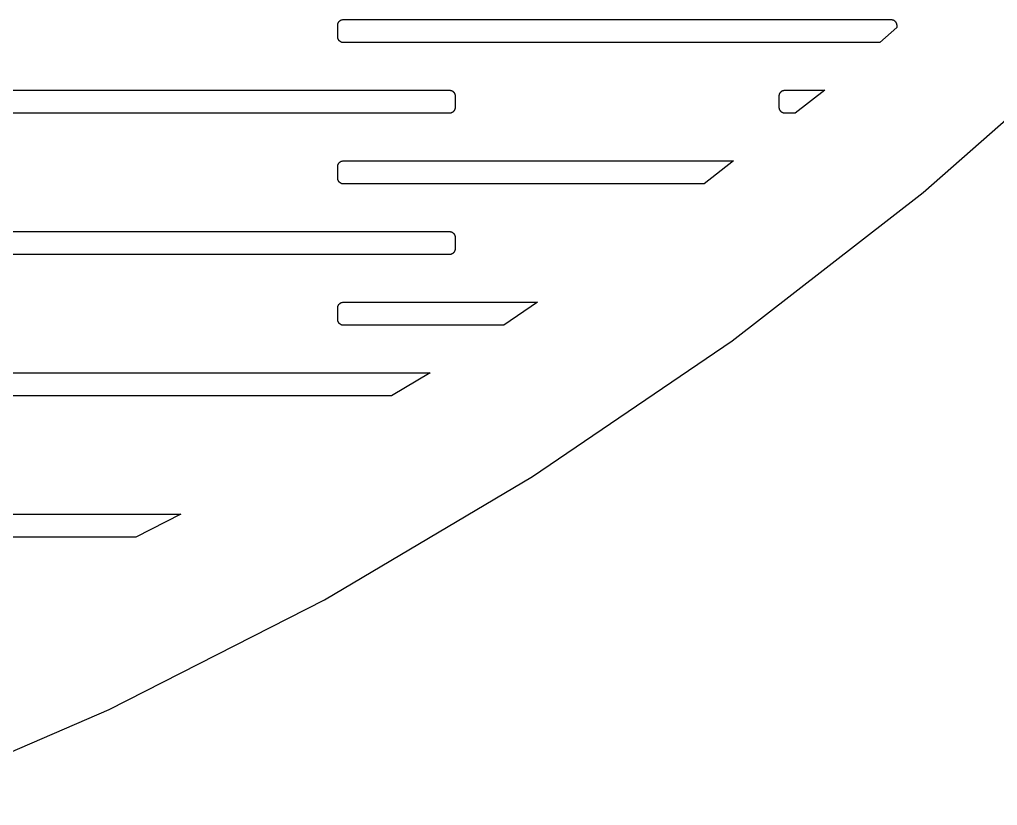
# Model space of a CAD drawing. Header units: metres. Extents: x -218 to 218, y -218 to 218.
# Drawn here: x 87.7 to 143, y -202.5 to -158 of the extents above; entities that cross this region are included whole.
import ezdxf

# ---------------------------------------------------------------- set-up
doc = ezdxf.new("R2010")
doc.units = ezdxf.units.M

msp = doc.modelspace()

# ---------------------------------------------------------------- linework, layer by layer
for p, q in [((105.678, -158.327), (105.68, -158.306)), ((105.678, -158.347), (105.678, -158.327)), ((105.68, -158.306), (105.684, -158.286)), ((105.684, -158.286), (105.688, -158.266)), ((105.688, -158.266), (105.694, -158.247)), ((105.694, -158.247), (105.701, -158.228)), ((105.701, -158.228), (105.709, -158.209)), ((105.709, -158.209), (105.718, -158.191)), ((105.718, -158.191), (105.728, -158.173)), ((105.728, -158.173), (105.74, -158.156)), ((105.74, -158.156), (105.752, -158.14)), ((105.752, -158.14), (105.766, -158.125)), ((105.766, -158.125), (105.78, -158.11)), ((105.78, -158.11), (105.796, -158.097)), ((105.796, -158.097), (105.812, -158.084)), ((105.812, -158.084), (105.829, -158.073)), ((105.829, -158.073), (105.846, -158.062)), ((105.846, -158.062), (105.864, -158.053)), ((105.864, -158.053), (105.883, -158.045)), ((105.883, -158.045), (105.902, -158.038)), ((105.902, -158.038), (105.922, -158.032)), ((105.922, -158.032), (105.942, -158.028)), ((105.942, -158.028), (105.962, -158.025)), ((105.962, -158.025), (105.982, -158.023)), ((105.982, -158.023), (106.003, -158.022)), ((106.003, -158.022), (137.003, -158.022)), ((137.003, -158.022), (137.023, -158.023)), ((137.023, -158.023), (137.044, -158.025)), ((137.044, -158.025), (137.064, -158.028)), ((137.064, -158.028), (137.084, -158.032)), ((137.084, -158.032), (137.103, -158.038)), ((137.103, -158.038), (137.122, -158.045)), ((137.122, -158.045), (137.141, -158.053)), ((137.141, -158.053), (137.159, -158.062)), ((137.159, -158.062), (137.177, -158.073)), ((137.177, -158.073), (137.194, -158.084)), ((137.194, -158.084), (137.21, -158.097)), ((137.21, -158.097), (137.225, -158.11)), ((137.225, -158.11), (137.24, -158.125)), ((137.24, -158.125), (137.253, -158.14)), ((137.253, -158.14), (137.266, -158.156)), ((137.266, -158.156), (137.277, -158.173)), ((137.277, -158.173), (137.288, -158.191)), ((137.288, -158.191), (137.297, -158.209)), ((137.297, -158.209), (137.305, -158.228)), ((137.305, -158.228), (137.312, -158.247)), ((137.312, -158.247), (137.318, -158.266)), ((137.318, -158.266), (137.322, -158.286)), ((137.322, -158.286), (137.325, -158.306)), ((137.325, -158.306), (137.327, -158.327)), ((137.327, -158.327), (137.328, -158.347)), ((105.678, -158.997), (105.678, -158.347)), ((137.328, -158.479), (136.372, -159.322)), ((137.328, -158.347), (137.328, -158.479)), ((138.829, -167.816), (149.092, -158.767)), ((105.678, -159.018), (105.678, -158.997)), ((105.68, -159.038), (105.678, -159.018)), ((105.684, -159.058), (105.68, -159.038)), ((105.688, -159.078), (105.684, -159.058)), ((105.694, -159.098), (105.688, -159.078)), ((105.701, -159.117), (105.694, -159.098)), ((105.709, -159.136), (105.701, -159.117)), ((105.718, -159.154), (105.709, -159.136)), ((105.728, -159.171), (105.718, -159.154)), ((105.74, -159.188), (105.728, -159.171)), ((105.752, -159.204), (105.74, -159.188)), ((105.766, -159.22), (105.752, -159.204)), ((105.78, -159.234), (105.766, -159.22)), ((105.796, -159.248), (105.78, -159.234)), ((105.812, -159.26), (105.796, -159.248)), ((105.829, -159.272), (105.812, -159.26)), ((105.846, -159.282), (105.829, -159.272)), ((105.864, -159.291), (105.846, -159.282)), ((105.883, -159.299), (105.864, -159.291)), ((105.902, -159.306), (105.883, -159.299)), ((105.922, -159.312), (105.902, -159.306)), ((105.942, -159.316), (105.922, -159.312)), ((105.962, -159.32), (105.942, -159.316)), ((105.982, -159.322), (105.962, -159.32)), ((106.003, -159.322), (105.982, -159.322)), ((136.372, -159.322), (106.003, -159.322)), ((81.0028, -162.022), (112.003, -162.022)), ((112.003, -162.022), (112.023, -162.023)), ((112.023, -162.023), (112.044, -162.025)), ((112.044, -162.025), (112.064, -162.028)), ((112.064, -162.028), (112.084, -162.032)), ((112.084, -162.032), (112.103, -162.038)), ((112.103, -162.038), (112.122, -162.045)), ((112.122, -162.045), (112.141, -162.053)), ((112.141, -162.053), (112.159, -162.062)), ((112.159, -162.062), (112.177, -162.073)), ((112.177, -162.073), (112.194, -162.084)), ((112.194, -162.084), (112.21, -162.097)), ((112.21, -162.097), (112.225, -162.11)), ((112.225, -162.11), (112.24, -162.125)), ((112.24, -162.125), (112.253, -162.14)), ((112.253, -162.14), (112.266, -162.156)), ((112.266, -162.156), (112.277, -162.173)), ((112.277, -162.173), (112.288, -162.191)), ((112.288, -162.191), (112.297, -162.209)), ((112.297, -162.209), (112.305, -162.228)), ((130.701, -162.228), (130.709, -162.209)), ((130.709, -162.209), (130.718, -162.191)), ((130.718, -162.191), (130.728, -162.173)), ((130.728, -162.173), (130.74, -162.156)), ((130.74, -162.156), (130.752, -162.14)), ((130.752, -162.14), (130.766, -162.125)), ((130.766, -162.125), (130.78, -162.11)), ((130.78, -162.11), (130.796, -162.097)), ((130.796, -162.097), (130.812, -162.084)), ((130.812, -162.084), (130.829, -162.073)), ((130.829, -162.073), (130.846, -162.062)), ((130.846, -162.062), (130.864, -162.053)), ((130.864, -162.053), (130.883, -162.045)), ((130.883, -162.045), (130.902, -162.038)), ((130.902, -162.038), (130.922, -162.032)), ((130.922, -162.032), (130.942, -162.028)), ((130.942, -162.028), (130.962, -162.025)), ((130.962, -162.025), (130.982, -162.023)), ((130.982, -162.023), (131.003, -162.022)), ((131.003, -162.022), (133.252, -162.022)), ((133.252, -162.022), (131.576, -163.322)), ((112.305, -162.228), (112.312, -162.247)), ((112.312, -162.247), (112.318, -162.266)), ((112.318, -162.266), (112.322, -162.286)), ((112.322, -162.286), (112.325, -162.306)), ((112.325, -162.306), (112.327, -162.327)), ((112.327, -162.327), (112.328, -162.347)), ((112.328, -162.347), (112.328, -162.997)), ((130.678, -162.327), (130.68, -162.306)), ((130.678, -162.347), (130.678, -162.327)), ((130.678, -162.997), (130.678, -162.347)), ((130.68, -162.306), (130.684, -162.286)), ((130.684, -162.286), (130.688, -162.266)), ((130.688, -162.266), (130.694, -162.247)), ((130.694, -162.247), (130.701, -162.228)), ((112.003, -163.322), (81.0028, -163.322)), ((112.023, -163.322), (112.003, -163.322)), ((112.044, -163.32), (112.023, -163.322)), ((112.064, -163.316), (112.044, -163.32)), ((112.084, -163.312), (112.064, -163.316)), ((112.103, -163.306), (112.084, -163.312)), ((112.122, -163.299), (112.103, -163.306)), ((112.141, -163.291), (112.122, -163.299)), ((112.159, -163.282), (112.141, -163.291)), ((112.177, -163.272), (112.159, -163.282)), ((112.194, -163.26), (112.177, -163.272)), ((112.21, -163.248), (112.194, -163.26)), ((112.225, -163.234), (112.21, -163.248)), ((112.24, -163.22), (112.225, -163.234)), ((112.253, -163.204), (112.24, -163.22)), ((112.266, -163.188), (112.253, -163.204)), ((112.277, -163.171), (112.266, -163.188)), ((112.288, -163.154), (112.277, -163.171)), ((112.297, -163.136), (112.288, -163.154)), ((112.305, -163.117), (112.297, -163.136)), ((112.312, -163.098), (112.305, -163.117)), ((112.318, -163.078), (112.312, -163.098)), ((112.322, -163.058), (112.318, -163.078)), ((112.325, -163.038), (112.322, -163.058)), ((112.327, -163.018), (112.325, -163.038)), ((112.328, -162.997), (112.327, -163.018)), ((130.678, -163.018), (130.678, -162.997)), ((130.68, -163.038), (130.678, -163.018)), ((130.684, -163.058), (130.68, -163.038)), ((130.688, -163.078), (130.684, -163.058)), ((130.694, -163.098), (130.688, -163.078)), ((130.701, -163.117), (130.694, -163.098)), ((130.709, -163.136), (130.701, -163.117)), ((130.718, -163.154), (130.709, -163.136)), ((130.728, -163.171), (130.718, -163.154)), ((130.74, -163.188), (130.728, -163.171)), ((130.752, -163.204), (130.74, -163.188)), ((130.766, -163.22), (130.752, -163.204)), ((130.78, -163.234), (130.766, -163.22)), ((130.796, -163.248), (130.78, -163.234)), ((130.812, -163.26), (130.796, -163.248)), ((130.829, -163.272), (130.812, -163.26)), ((130.846, -163.282), (130.829, -163.272)), ((130.864, -163.291), (130.846, -163.282)), ((130.883, -163.299), (130.864, -163.291)), ((130.902, -163.306), (130.883, -163.299)), ((130.922, -163.312), (130.902, -163.306)), ((130.942, -163.316), (130.922, -163.312)), ((130.962, -163.32), (130.942, -163.316)), ((130.982, -163.322), (130.962, -163.32)), ((131.003, -163.322), (130.982, -163.322)), ((131.576, -163.322), (131.003, -163.322)), ((105.796, -166.097), (105.812, -166.084)), ((105.812, -166.084), (105.829, -166.073)), ((105.829, -166.073), (105.846, -166.062)), ((105.846, -166.062), (105.864, -166.053)), ((105.864, -166.053), (105.883, -166.045)), ((105.883, -166.045), (105.902, -166.038)), ((105.902, -166.038), (105.922, -166.032)), ((105.922, -166.032), (105.942, -166.028)), ((105.942, -166.028), (105.962, -166.025)), ((105.962, -166.025), (105.982, -166.023)), ((105.982, -166.023), (106.003, -166.022)), ((106.003, -166.022), (128.095, -166.022)), ((128.095, -166.022), (126.419, -167.322)), ((105.678, -166.327), (105.68, -166.306)), ((105.678, -166.347), (105.678, -166.327)), ((105.678, -166.997), (105.678, -166.347)), ((105.68, -166.306), (105.684, -166.286)), ((105.684, -166.286), (105.688, -166.266)), ((105.688, -166.266), (105.694, -166.247)), ((105.694, -166.247), (105.701, -166.228)), ((105.701, -166.228), (105.709, -166.209)), ((105.709, -166.209), (105.718, -166.191)), ((105.718, -166.191), (105.728, -166.173)), ((105.728, -166.173), (105.74, -166.156)), ((105.74, -166.156), (105.752, -166.14)), ((105.752, -166.14), (105.766, -166.125)), ((105.766, -166.125), (105.78, -166.11)), ((105.78, -166.11), (105.796, -166.097)), ((105.678, -167.018), (105.678, -166.997)), ((105.68, -167.038), (105.678, -167.018)), ((105.684, -167.058), (105.68, -167.038)), ((105.688, -167.078), (105.684, -167.058)), ((105.694, -167.098), (105.688, -167.078)), ((105.701, -167.117), (105.694, -167.098)), ((105.709, -167.136), (105.701, -167.117)), ((105.718, -167.154), (105.709, -167.136)), ((105.728, -167.171), (105.718, -167.154)), ((105.74, -167.188), (105.728, -167.171)), ((105.752, -167.204), (105.74, -167.188)), ((105.766, -167.22), (105.752, -167.204)), ((105.78, -167.234), (105.766, -167.22)), ((105.796, -167.248), (105.78, -167.234)), ((105.812, -167.26), (105.796, -167.248)), ((105.829, -167.272), (105.812, -167.26)), ((105.846, -167.282), (105.829, -167.272)), ((105.864, -167.291), (105.846, -167.282)), ((105.883, -167.299), (105.864, -167.291)), ((105.902, -167.306), (105.883, -167.299)), ((105.922, -167.312), (105.902, -167.306)), ((105.942, -167.316), (105.922, -167.312)), ((105.962, -167.32), (105.942, -167.316)), ((105.982, -167.322), (105.962, -167.32)), ((106.003, -167.322), (105.982, -167.322)), ((126.419, -167.322), (106.003, -167.322)), ((128.018, -176.202), (138.829, -167.816)), ((81.0028, -170.022), (112.003, -170.022)), ((112.003, -170.022), (112.023, -170.023)), ((112.023, -170.023), (112.044, -170.025)), ((112.044, -170.025), (112.064, -170.028)), ((112.064, -170.028), (112.084, -170.032)), ((112.084, -170.032), (112.103, -170.038)), ((112.103, -170.038), (112.122, -170.045)), ((112.122, -170.045), (112.141, -170.053)), ((112.141, -170.053), (112.159, -170.062)), ((112.159, -170.062), (112.177, -170.073)), ((112.177, -170.073), (112.194, -170.084)), ((112.194, -170.084), (112.21, -170.097)), ((112.21, -170.097), (112.225, -170.11)), ((112.225, -170.11), (112.24, -170.125)), ((112.24, -170.125), (112.253, -170.14)), ((112.253, -170.14), (112.266, -170.156)), ((112.266, -170.156), (112.277, -170.173)), ((112.277, -170.173), (112.288, -170.191)), ((112.288, -170.191), (112.297, -170.209)), ((112.297, -170.209), (112.305, -170.228)), ((112.305, -170.228), (112.312, -170.247)), ((112.312, -170.247), (112.318, -170.266)), ((112.318, -170.266), (112.322, -170.286)), ((112.322, -170.286), (112.325, -170.306)), ((112.325, -170.306), (112.327, -170.327)), ((112.327, -170.327), (112.328, -170.347)), ((112.328, -170.347), (112.328, -170.997)), ((112.322, -171.058), (112.318, -171.078)), ((112.325, -171.038), (112.322, -171.058)), ((112.327, -171.018), (112.325, -171.038)), ((112.328, -170.997), (112.327, -171.018)), ((112.003, -171.322), (81.0028, -171.322)), ((112.023, -171.322), (112.003, -171.322)), ((112.044, -171.32), (112.023, -171.322)), ((112.064, -171.316), (112.044, -171.32)), ((112.084, -171.312), (112.064, -171.316)), ((112.103, -171.306), (112.084, -171.312)), ((112.122, -171.299), (112.103, -171.306)), ((112.141, -171.291), (112.122, -171.299)), ((112.159, -171.282), (112.141, -171.291)), ((112.177, -171.272), (112.159, -171.282)), ((112.194, -171.26), (112.177, -171.272)), ((112.21, -171.248), (112.194, -171.26)), ((112.225, -171.234), (112.21, -171.248)), ((112.24, -171.22), (112.225, -171.234)), ((112.253, -171.204), (112.24, -171.22)), ((112.266, -171.188), (112.253, -171.204)), ((112.277, -171.171), (112.266, -171.188)), ((112.288, -171.154), (112.277, -171.171)), ((112.297, -171.136), (112.288, -171.154)), ((112.305, -171.117), (112.297, -171.136)), ((112.312, -171.098), (112.305, -171.117)), ((112.318, -171.078), (112.312, -171.098)), ((105.678, -174.327), (105.68, -174.306)), ((105.678, -174.347), (105.678, -174.327)), ((105.678, -174.997), (105.678, -174.347)), ((105.68, -174.306), (105.684, -174.286)), ((105.684, -174.286), (105.688, -174.266)), ((105.688, -174.266), (105.694, -174.247)), ((105.694, -174.247), (105.701, -174.228)), ((105.701, -174.228), (105.709, -174.209)), ((105.709, -174.209), (105.718, -174.191)), ((105.718, -174.191), (105.728, -174.173)), ((105.728, -174.173), (105.74, -174.156)), ((105.74, -174.156), (105.752, -174.14)), ((105.752, -174.14), (105.766, -174.125)), ((105.766, -174.125), (105.78, -174.11)), ((105.78, -174.11), (105.796, -174.097)), ((105.796, -174.097), (105.812, -174.084)), ((105.812, -174.084), (105.829, -174.073)), ((105.829, -174.073), (105.846, -174.062)), ((105.846, -174.062), (105.864, -174.053)), ((105.864, -174.053), (105.883, -174.045)), ((105.883, -174.045), (105.902, -174.038)), ((105.902, -174.038), (105.922, -174.032)), ((105.922, -174.032), (105.942, -174.028)), ((105.942, -174.028), (105.962, -174.025)), ((105.962, -174.025), (105.982, -174.023)), ((105.982, -174.023), (106.003, -174.022)), ((106.003, -174.022), (116.999, -174.022)), ((116.999, -174.022), (115.086, -175.322)), ((105.678, -175.018), (105.678, -174.997)), ((105.68, -175.038), (105.678, -175.018)), ((105.684, -175.058), (105.68, -175.038)), ((105.688, -175.078), (105.684, -175.058)), ((105.694, -175.098), (105.688, -175.078)), ((105.701, -175.117), (105.694, -175.098)), ((105.709, -175.136), (105.701, -175.117)), ((105.718, -175.154), (105.709, -175.136)), ((105.728, -175.171), (105.718, -175.154)), ((105.74, -175.188), (105.728, -175.171)), ((105.752, -175.204), (105.74, -175.188)), ((105.766, -175.22), (105.752, -175.204)), ((105.78, -175.234), (105.766, -175.22)), ((105.796, -175.248), (105.78, -175.234)), ((105.812, -175.26), (105.796, -175.248)), ((105.829, -175.272), (105.812, -175.26)), ((105.846, -175.282), (105.829, -175.272)), ((105.864, -175.291), (105.846, -175.282)), ((105.883, -175.299), (105.864, -175.291)), ((105.902, -175.306), (105.883, -175.299)), ((105.922, -175.312), (105.902, -175.306)), ((105.942, -175.316), (105.922, -175.312)), ((105.962, -175.32), (105.942, -175.316)), ((105.982, -175.322), (105.962, -175.32)), ((106.003, -175.322), (105.982, -175.322)), ((115.086, -175.322), (106.003, -175.322)), ((116.702, -183.892), (128.018, -176.202)), ((81.0028, -178.022), (110.919, -178.022)), ((110.919, -178.022), (108.721, -179.322)), ((108.721, -179.322), (81.0028, -179.322)), ((104.925, -190.857), (116.702, -183.892)), ((81.0028, -186.022), (96.8009, -186.022)), ((96.8009, -186.022), (94.2495, -187.322)), ((94.2495, -187.322), (81.0028, -187.322)), ((92.7335, -197.069), (104.925, -190.857)), ((80.1765, -202.503), (92.7335, -197.069))]:
    msp.add_line(p, q)

doc.saveas('drawing.dxf')
